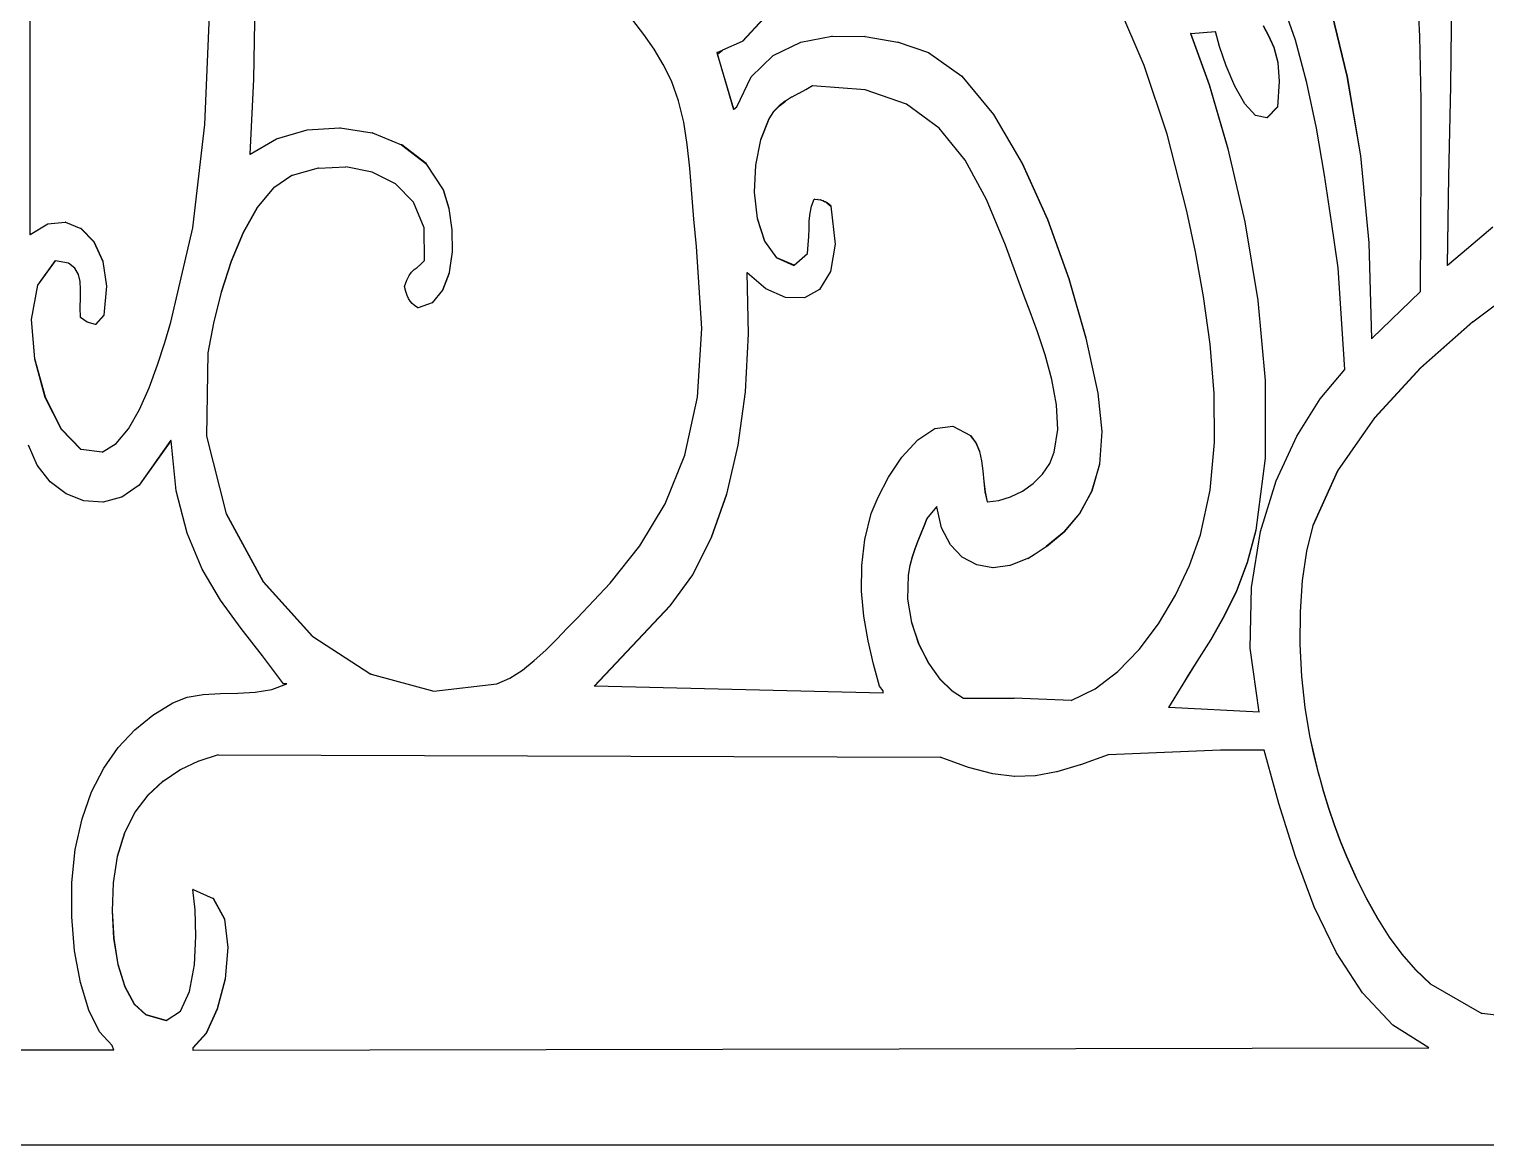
# Model space of a CAD drawing. Header units: inches. Extents: x -343 to 13887, y -13069 to -746.
# Drawn here: x 3749.18 to 3761.96, y -9113.93 to -9104.14 of the extents above; entities that cross this region are included whole.
import ezdxf

# ---------------------------------------------------------------- set-up
doc = ezdxf.new("R2010")
doc.units = ezdxf.units.IN
doc.header["$LTSCALE"] = 17
doc.header["$MEASUREMENT"] = 0

msp = doc.modelspace()

# ---------------------------------------------------------------- linework, layer by layer
for p, q in [((3749.19, -9099.659), (3749.19, -9105.943)), ((3749.193, -9105.941), (3749.193, -9099.664)), ((3761.378, -9104.203), (3761.353, -9103.656)), ((3761.655, -9103.862), (3761.647, -9104.642)), ((3761.65, -9104.642), (3761.658, -9103.862)), ((3751.163, -9103.906), (3751.151, -9104.578)), ((3751.154, -9104.578), (3751.166, -9103.906)), ((3758.961, -9104.46), (3758.729, -9103.922)), ((3760.287, -9104.238), (3760.169, -9103.897)), ((3760.585, -9103.915), (3760.74, -9104.555)), ((3760.742, -9104.555), (3760.587, -9103.915)), ((3750.724, -9104.978), (3750.764, -9104.014)), ((3754.573, -9104.186), (3754.477, -9104.063)), ((3755.623, -9104.046), (3755.439, -9104.246)), ((3755.442, -9104.246), (3755.626, -9104.046)), ((3760.005, -9104.112), (3760.052, -9104.2)), ((3760.055, -9104.2), (3760.008, -9104.112)), ((3754.663, -9104.315), (3754.573, -9104.186)), ((3755.266, -9104.323), (3755.439, -9104.246)), ((3755.442, -9104.246), (3755.439, -9104.246)), ((3755.707, -9104.373), (3755.949, -9104.256)), ((3755.949, -9104.256), (3756.223, -9104.202)), ((3756.226, -9104.202), (3756.223, -9104.202)), ((3756.226, -9104.202), (3756.512, -9104.204)), ((3756.515, -9104.204), (3756.512, -9104.204)), ((3756.515, -9104.204), (3756.8, -9104.254)), ((3756.803, -9104.254), (3756.8, -9104.254)), ((3756.803, -9104.254), (3757.069, -9104.346)), ((3759.366, -9104.18), (3759.531, -9104.629)), ((3759.369, -9104.18), (3759.366, -9104.18)), ((3759.369, -9104.18), (3759.587, -9104.16)), ((3759.534, -9104.629), (3759.369, -9104.18)), ((3759.623, -9104.292), (3759.587, -9104.16)), ((3760.052, -9104.2), (3760.098, -9104.302)), ((3760.055, -9104.2), (3760.052, -9104.2)), ((3760.1, -9104.302), (3760.055, -9104.2)), ((3760.387, -9104.612), (3760.287, -9104.238)), ((3761.389, -9104.764), (3761.378, -9104.203)), ((3754.744, -9104.451), (3754.663, -9104.315)), ((3755.213, -9104.346), (3755.36, -9104.844)), ((3755.216, -9104.346), (3755.213, -9104.346)), ((3755.216, -9104.346), (3755.262, -9104.326)), ((3755.22, -9104.36), (3755.216, -9104.346)), ((3755.22, -9104.36), (3755.262, -9104.326)), ((3755.363, -9104.842), (3755.22, -9104.36)), ((3755.262, -9104.326), (3755.266, -9104.323)), ((3755.515, -9104.56), (3755.707, -9104.373)), ((3757.071, -9104.346), (3757.069, -9104.346)), ((3757.071, -9104.346), (3757.363, -9104.553)), ((3759.681, -9104.463), (3759.623, -9104.292)), ((3760.098, -9104.302), (3760.132, -9104.432)), ((3760.1, -9104.302), (3760.098, -9104.302)), ((3760.135, -9104.432), (3760.1, -9104.302)), ((3754.815, -9104.595), (3754.744, -9104.451)), ((3759.163, -9105.061), (3758.961, -9104.46)), ((3759.756, -9104.641), (3759.681, -9104.463)), ((3760.132, -9104.432), (3760.146, -9104.601)), ((3760.135, -9104.432), (3760.132, -9104.432)), ((3760.149, -9104.601), (3760.135, -9104.432)), ((3751.151, -9104.578), (3751.119, -9105.238)), ((3751.122, -9105.236), (3751.154, -9104.578)), ((3751.154, -9104.578), (3751.151, -9104.578)), ((3754.878, -9104.77), (3754.815, -9104.595)), ((3755.39, -9104.823), (3755.515, -9104.56)), ((3756.052, -9104.637), (3755.993, -9104.672)), ((3756.513, -9104.673), (3756.052, -9104.637)), ((3757.363, -9104.553), (3757.639, -9104.888)), ((3757.366, -9104.553), (3757.363, -9104.553)), ((3757.642, -9104.888), (3757.366, -9104.553)), ((3759.531, -9104.629), (3759.696, -9105.19)), ((3759.534, -9104.629), (3759.531, -9104.629)), ((3759.699, -9105.19), (3759.534, -9104.629)), ((3759.844, -9104.796), (3759.756, -9104.641)), ((3760.146, -9104.601), (3760.131, -9104.823)), ((3760.134, -9104.823), (3760.149, -9104.601)), ((3760.149, -9104.601), (3760.146, -9104.601)), ((3760.471, -9105.01), (3760.387, -9104.612)), ((3760.742, -9104.555), (3760.74, -9104.555)), ((3760.74, -9104.555), (3760.857, -9105.251)), ((3760.86, -9105.251), (3760.742, -9104.555)), ((3761.647, -9104.642), (3761.63, -9105.43)), ((3761.633, -9105.43), (3761.65, -9104.642)), ((3761.65, -9104.642), (3761.647, -9104.642)), ((3754.923, -9104.956), (3754.878, -9104.77)), ((3755.812, -9104.773), (3755.76, -9104.814)), ((3755.762, -9104.814), (3755.815, -9104.773)), ((3755.815, -9104.773), (3755.812, -9104.773)), ((3755.869, -9104.737), (3755.815, -9104.773)), ((3755.872, -9104.737), (3755.869, -9104.737)), ((3755.929, -9104.705), (3755.872, -9104.737)), ((3755.932, -9104.705), (3755.929, -9104.705)), ((3755.99, -9104.672), (3755.932, -9104.705)), ((3755.993, -9104.672), (3755.99, -9104.672)), ((3756.877, -9104.8), (3756.513, -9104.673)), ((3761.391, -9105.331), (3761.389, -9104.764)), ((3755.36, -9104.844), (3755.363, -9104.842)), ((3755.363, -9104.842), (3755.39, -9104.823)), ((3755.712, -9104.864), (3755.67, -9104.927)), ((3755.672, -9104.927), (3755.714, -9104.864)), ((3755.76, -9104.814), (3755.712, -9104.864)), ((3755.714, -9104.864), (3755.712, -9104.864)), ((3755.714, -9104.864), (3755.762, -9104.814)), ((3755.762, -9104.814), (3755.76, -9104.814)), ((3757.164, -9105.008), (3756.877, -9104.8)), ((3757.639, -9104.888), (3757.89, -9105.318)), ((3757.642, -9104.888), (3757.639, -9104.888)), ((3757.893, -9105.318), (3757.642, -9104.888)), ((3759.938, -9104.899), (3759.844, -9104.796)), ((3760.036, -9104.918), (3759.938, -9104.899)), ((3760.131, -9104.823), (3760.036, -9104.918)), ((3760.039, -9104.918), (3760.134, -9104.823)), ((3760.134, -9104.823), (3760.131, -9104.823)), ((3750.618, -9105.883), (3750.724, -9104.978)), ((3751.352, -9105.102), (3751.622, -9105.025)), ((3751.622, -9105.025), (3751.908, -9105.007)), ((3751.911, -9105.007), (3751.908, -9105.007)), ((3751.911, -9105.007), (3752.191, -9105.05)), ((3754.954, -9105.153), (3754.923, -9104.956)), ((3755.67, -9104.927), (3755.597, -9105.11)), ((3755.599, -9105.11), (3755.672, -9104.927)), ((3755.672, -9104.927), (3755.67, -9104.927)), ((3757.391, -9105.29), (3757.164, -9105.008)), ((3760.039, -9104.918), (3760.036, -9104.918)), ((3760.542, -9105.42), (3760.471, -9105.01)), ((3751.122, -9105.236), (3751.352, -9105.102)), ((3752.194, -9105.05), (3752.191, -9105.05)), ((3752.194, -9105.05), (3752.449, -9105.154)), ((3752.449, -9105.154), (3752.663, -9105.32)), ((3752.452, -9105.154), (3752.449, -9105.154)), ((3752.666, -9105.32), (3752.452, -9105.154)), ((3754.976, -9105.361), (3754.954, -9105.153)), ((3755.597, -9105.11), (3755.553, -9105.333)), ((3755.556, -9105.333), (3755.599, -9105.11)), ((3755.599, -9105.11), (3755.597, -9105.11)), ((3759.336, -9105.736), (3759.163, -9105.061)), ((3751.119, -9105.238), (3751.122, -9105.236)), ((3759.696, -9105.19), (3759.844, -9105.832)), ((3759.699, -9105.19), (3759.696, -9105.19)), ((3759.847, -9105.832), (3759.699, -9105.19)), ((3760.86, -9105.251), (3760.857, -9105.251)), ((3760.857, -9105.251), (3760.931, -9106.014)), ((3760.934, -9106.014), (3760.86, -9105.251)), ((3751.718, -9105.36), (3751.49, -9105.425)), ((3751.721, -9105.36), (3751.718, -9105.36)), ((3751.721, -9105.36), (3751.959, -9105.349)), ((3752.192, -9105.394), (3751.959, -9105.349)), ((3752.397, -9105.496), (3752.192, -9105.394)), ((3752.663, -9105.32), (3752.813, -9105.549)), ((3752.666, -9105.32), (3752.663, -9105.32)), ((3752.816, -9105.549), (3752.666, -9105.32)), ((3755.012, -9105.808), (3754.976, -9105.361)), ((3755.553, -9105.333), (3755.542, -9105.571)), ((3755.545, -9105.571), (3755.556, -9105.333)), ((3755.556, -9105.333), (3755.553, -9105.333)), ((3757.578, -9105.635), (3757.391, -9105.29)), ((3757.89, -9105.318), (3758.113, -9105.81)), ((3757.893, -9105.318), (3757.89, -9105.318)), ((3758.115, -9105.81), (3757.893, -9105.318)), ((3761.388, -9105.893), (3761.391, -9105.331)), ((3751.327, -9105.532), (3751.184, -9105.704)), ((3751.187, -9105.704), (3751.33, -9105.532)), ((3751.33, -9105.532), (3751.327, -9105.532)), ((3751.487, -9105.425), (3751.33, -9105.532)), ((3751.49, -9105.425), (3751.487, -9105.425)), ((3752.555, -9105.658), (3752.397, -9105.496)), ((3760.605, -9105.831), (3760.542, -9105.42)), ((3761.63, -9105.43), (3761.619, -9106.213)), ((3761.622, -9106.21), (3761.633, -9105.43)), ((3761.633, -9105.43), (3761.63, -9105.43)), ((3752.646, -9105.883), (3752.555, -9105.658)), ((3752.813, -9105.549), (3752.864, -9105.714)), ((3752.816, -9105.549), (3752.813, -9105.549)), ((3752.867, -9105.714), (3752.816, -9105.549)), ((3755.542, -9105.571), (3755.567, -9105.801)), ((3755.545, -9105.571), (3755.542, -9105.571)), ((3755.57, -9105.801), (3755.545, -9105.571)), ((3756.044, -9105.693), (3756.067, -9105.632)), ((3756.07, -9105.632), (3756.067, -9105.632)), ((3756.07, -9105.632), (3756.099, -9105.635)), ((3756.102, -9105.635), (3756.099, -9105.635)), ((3756.102, -9105.635), (3756.124, -9105.639)), ((3756.127, -9105.639), (3756.124, -9105.639)), ((3756.127, -9105.639), (3756.145, -9105.646)), ((3756.148, -9105.646), (3756.145, -9105.646)), ((3756.148, -9105.646), (3756.162, -9105.654)), ((3756.165, -9105.654), (3756.162, -9105.654)), ((3756.179, -9105.665), (3756.165, -9105.654)), ((3756.179, -9105.665), (3756.195, -9105.678)), ((3756.181, -9105.665), (3756.179, -9105.665)), ((3756.198, -9105.678), (3756.181, -9105.665)), ((3757.744, -9106.036), (3757.578, -9105.635)), ((3751.184, -9105.704), (3751.06, -9105.924)), ((3751.063, -9105.924), (3751.187, -9105.704)), ((3751.187, -9105.704), (3751.184, -9105.704)), ((3752.864, -9105.714), (3752.891, -9105.901)), ((3752.867, -9105.714), (3752.864, -9105.714)), ((3752.894, -9105.901), (3752.867, -9105.714)), ((3756.024, -9105.821), (3756.031, -9105.756)), ((3756.031, -9105.756), (3756.044, -9105.693)), ((3756.195, -9105.678), (3756.214, -9105.694)), ((3756.198, -9105.678), (3756.195, -9105.678)), ((3756.217, -9105.694), (3756.198, -9105.678)), ((3756.214, -9105.694), (3756.25, -9106.026)), ((3756.217, -9105.694), (3756.214, -9105.694)), ((3756.253, -9106.026), (3756.217, -9105.694)), ((3759.411, -9106.093), (3759.336, -9105.736)), ((3749.193, -9105.941), (3749.346, -9105.849)), ((3749.346, -9105.849), (3749.498, -9105.834)), ((3749.501, -9105.834), (3749.498, -9105.834)), ((3749.501, -9105.834), (3749.636, -9105.889)), ((3749.639, -9105.889), (3749.636, -9105.889)), ((3749.636, -9105.889), (3749.749, -9106.006)), ((3749.752, -9106.006), (3749.639, -9105.889)), ((3750.427, -9106.71), (3750.618, -9105.883)), ((3752.651, -9106.171), (3752.646, -9105.883)), ((3752.891, -9105.901), (3752.892, -9106.095)), ((3752.894, -9105.901), (3752.891, -9105.901)), ((3752.895, -9106.095), (3752.894, -9105.901)), ((3755.036, -9106.047), (3755.012, -9105.808)), ((3755.567, -9105.801), (3755.631, -9106.001)), ((3755.57, -9105.801), (3755.567, -9105.801)), ((3755.634, -9106.001), (3755.57, -9105.801)), ((3756.02, -9105.958), (3756.022, -9105.888)), ((3756.022, -9105.888), (3756.024, -9105.821)), ((3758.113, -9105.81), (3758.301, -9106.331)), ((3758.115, -9105.81), (3758.113, -9105.81)), ((3758.304, -9106.331), (3758.115, -9105.81)), ((3759.844, -9105.832), (3759.958, -9106.52)), ((3759.847, -9105.832), (3759.844, -9105.832)), ((3759.961, -9106.52), (3759.847, -9105.832)), ((3760.662, -9106.233), (3760.605, -9105.831)), ((3761.383, -9106.441), (3761.388, -9105.893)), ((3761.883, -9105.988), (3762.019, -9105.876)), ((3749.19, -9105.943), (3749.193, -9105.941)), ((3749.749, -9106.006), (3749.828, -9106.178)), ((3749.752, -9106.006), (3749.749, -9106.006)), ((3749.831, -9106.178), (3749.752, -9106.006)), ((3751.06, -9105.924), (3750.955, -9106.177)), ((3750.957, -9106.177), (3751.063, -9105.924)), ((3751.063, -9105.924), (3751.06, -9105.924)), ((3755.082, -9106.765), (3755.036, -9106.047)), ((3755.631, -9106.001), (3755.738, -9106.146)), ((3755.634, -9106.001), (3755.631, -9106.001)), ((3755.741, -9106.146), (3755.634, -9106.001)), ((3756.008, -9106.109), (3756.016, -9106.031)), ((3756.016, -9106.031), (3756.02, -9105.958)), ((3756.25, -9106.026), (3756.211, -9106.267)), ((3756.214, -9106.267), (3756.253, -9106.026)), ((3756.253, -9106.026), (3756.25, -9106.026)), ((3757.908, -9106.482), (3757.744, -9106.036)), ((3760.934, -9106.014), (3760.931, -9106.014)), ((3760.931, -9106.014), (3760.956, -9106.856)), ((3760.959, -9106.853), (3760.934, -9106.014)), ((3761.75, -9106.102), (3761.883, -9105.988)), ((3749.411, -9106.171), (3749.257, -9106.385)), ((3749.26, -9106.385), (3749.414, -9106.172)), ((3749.414, -9106.172), (3749.411, -9106.171)), ((3749.529, -9106.192), (3749.414, -9106.172)), ((3749.828, -9106.178), (3749.861, -9106.394)), ((3749.831, -9106.178), (3749.828, -9106.178)), ((3749.864, -9106.394), (3749.831, -9106.178)), ((3750.955, -9106.177), (3750.868, -9106.448)), ((3750.871, -9106.448), (3750.957, -9106.177)), ((3750.957, -9106.177), (3750.955, -9106.177)), ((3752.616, -9106.205), (3752.651, -9106.171)), ((3752.892, -9106.095), (3752.868, -9106.255)), ((3752.872, -9106.252), (3752.895, -9106.095)), ((3752.895, -9106.095), (3752.892, -9106.095)), ((3755.741, -9106.146), (3755.738, -9106.146)), ((3755.891, -9106.212), (3755.741, -9106.146)), ((3755.741, -9106.146), (3755.89, -9106.213)), ((3755.891, -9106.212), (3756.008, -9106.109)), ((3759.482, -9106.487), (3759.411, -9106.093)), ((3761.622, -9106.21), (3761.75, -9106.102)), ((3749.583, -9106.238), (3749.529, -9106.192)), ((3749.615, -9106.292), (3749.583, -9106.238)), ((3749.63, -9106.354), (3749.615, -9106.292)), ((3752.495, -9106.342), (3752.515, -9106.301)), ((3752.515, -9106.301), (3752.537, -9106.272)), ((3752.537, -9106.272), (3752.56, -9106.25)), ((3752.56, -9106.25), (3752.586, -9106.23)), ((3752.586, -9106.23), (3752.616, -9106.205)), ((3752.865, -9106.277), (3752.807, -9106.431)), ((3752.81, -9106.431), (3752.868, -9106.277)), ((3752.868, -9106.255), (3752.865, -9106.277)), ((3752.868, -9106.277), (3752.865, -9106.277)), ((3752.868, -9106.277), (3752.872, -9106.252)), ((3752.868, -9106.255), (3752.872, -9106.252)), ((3755.478, -9106.275), (3755.488, -9106.814)), ((3755.481, -9106.277), (3755.478, -9106.275)), ((3755.643, -9106.419), (3755.481, -9106.277)), ((3755.491, -9106.814), (3755.481, -9106.277)), ((3755.89, -9106.213), (3755.891, -9106.212)), ((3756.211, -9106.267), (3756.115, -9106.423)), ((3756.118, -9106.423), (3756.214, -9106.267)), ((3756.214, -9106.267), (3756.211, -9106.267)), ((3760.72, -9107.125), (3760.662, -9106.233)), ((3761.619, -9106.213), (3761.622, -9106.21)), ((3749.257, -9106.385), (3749.202, -9106.688)), ((3749.205, -9106.688), (3749.26, -9106.385)), ((3749.26, -9106.385), (3749.257, -9106.385)), ((3749.634, -9106.423), (3749.63, -9106.354)), ((3749.633, -9106.498), (3749.634, -9106.423)), ((3749.861, -9106.394), (3749.838, -9106.648)), ((3749.841, -9106.648), (3749.864, -9106.394)), ((3749.864, -9106.394), (3749.861, -9106.394)), ((3752.474, -9106.399), (3752.495, -9106.342)), ((3752.487, -9106.442), (3752.474, -9106.399)), ((3752.807, -9106.431), (3752.717, -9106.54)), ((3752.72, -9106.54), (3752.81, -9106.431)), ((3752.81, -9106.431), (3752.807, -9106.431)), ((3755.815, -9106.495), (3755.643, -9106.419)), ((3756.115, -9106.423), (3755.981, -9106.498)), ((3756.118, -9106.423), (3756.115, -9106.423)), ((3758.301, -9106.331), (3758.45, -9106.85)), ((3758.304, -9106.331), (3758.301, -9106.331)), ((3758.453, -9106.85), (3758.304, -9106.331)), ((3761.842, -9106.708), (3762.312, -9106.357)), ((3749.63, -9106.581), (3749.633, -9106.498)), ((3750.868, -9106.448), (3750.8, -9106.721)), ((3750.803, -9106.721), (3750.871, -9106.448)), ((3750.871, -9106.448), (3750.868, -9106.448)), ((3752.498, -9106.476), (3752.487, -9106.442)), ((3752.51, -9106.503), (3752.498, -9106.476)), ((3752.524, -9106.526), (3752.51, -9106.503)), ((3752.541, -9106.546), (3752.524, -9106.526)), ((3752.563, -9106.566), (3752.541, -9106.546)), ((3752.717, -9106.54), (3752.595, -9106.586)), ((3752.72, -9106.54), (3752.717, -9106.54)), ((3755.981, -9106.498), (3755.815, -9106.495)), ((3757.96, -9106.621), (3757.908, -9106.482)), ((3759.539, -9106.905), (3759.482, -9106.487)), ((3759.958, -9106.52), (3760.023, -9107.222)), ((3759.961, -9106.52), (3759.958, -9106.52)), ((3760.026, -9107.222), (3759.961, -9106.52)), ((3760.959, -9106.853), (3761.383, -9106.441)), ((3749.202, -9106.688), (3749.229, -9107.033)), ((3749.205, -9106.688), (3749.202, -9106.688)), ((3749.232, -9107.033), (3749.205, -9106.688)), ((3749.632, -9106.669), (3749.63, -9106.581)), ((3749.691, -9106.71), (3749.632, -9106.669)), ((3749.838, -9106.648), (3749.765, -9106.731)), ((3749.767, -9106.731), (3749.841, -9106.648)), ((3749.841, -9106.648), (3749.838, -9106.648)), ((3752.592, -9106.586), (3752.563, -9106.566)), ((3752.595, -9106.586), (3752.592, -9106.586)), ((3752.594, -9106.585), (3752.595, -9106.586)), ((3758.025, -9106.796), (3757.96, -9106.621)), ((3749.765, -9106.731), (3749.691, -9106.71)), ((3749.767, -9106.731), (3749.765, -9106.731)), ((3750.372, -9106.889), (3750.427, -9106.71)), ((3750.8, -9106.721), (3750.751, -9106.98)), ((3750.754, -9106.98), (3750.803, -9106.721)), ((3750.803, -9106.721), (3750.8, -9106.721)), ((3755.044, -9107.369), (3755.082, -9106.765)), ((3755.488, -9106.814), (3755.461, -9107.321)), ((3755.464, -9107.321), (3755.491, -9106.814)), ((3755.491, -9106.814), (3755.488, -9106.814)), ((3758.093, -9106.998), (3758.025, -9106.796)), ((3761.839, -9106.708), (3761.385, -9107.111)), ((3761.388, -9107.111), (3761.842, -9106.708)), ((3761.842, -9106.708), (3761.839, -9106.708)), ((3750.308, -9107.086), (3750.372, -9106.889)), ((3758.45, -9106.85), (3758.556, -9107.333)), ((3758.453, -9106.85), (3758.45, -9106.85)), ((3758.559, -9107.333), (3758.453, -9106.85)), ((3759.574, -9107.336), (3759.539, -9106.905)), ((3760.956, -9106.856), (3760.959, -9106.853)), ((3749.232, -9107.033), (3749.229, -9107.033)), ((3749.229, -9107.033), (3749.322, -9107.369)), ((3749.325, -9107.369), (3749.232, -9107.033)), ((3750.751, -9106.98), (3750.739, -9107.712)), ((3750.741, -9107.712), (3750.754, -9106.98)), ((3750.754, -9106.98), (3750.751, -9106.98)), ((3758.152, -9107.215), (3758.093, -9106.998)), ((3750.235, -9107.287), (3750.308, -9107.086)), ((3760.505, -9107.384), (3760.72, -9107.125)), ((3761.385, -9107.111), (3760.981, -9107.551)), ((3760.984, -9107.551), (3761.388, -9107.111)), ((3761.388, -9107.111), (3761.385, -9107.111)), ((3750.15, -9107.478), (3750.235, -9107.287)), ((3755.461, -9107.321), (3755.398, -9107.791)), ((3755.4, -9107.791), (3755.464, -9107.321)), ((3755.464, -9107.321), (3755.461, -9107.321)), ((3758.193, -9107.436), (3758.152, -9107.215)), ((3760.023, -9107.222), (3760.023, -9107.905)), ((3760.026, -9107.222), (3760.023, -9107.222)), ((3760.025, -9107.905), (3760.026, -9107.222)), ((3749.322, -9107.369), (3749.464, -9107.65)), ((3749.325, -9107.369), (3749.322, -9107.369)), ((3749.467, -9107.65), (3749.325, -9107.369)), ((3754.933, -9107.876), (3755.044, -9107.369)), ((3758.203, -9107.652), (3758.193, -9107.436)), ((3758.556, -9107.333), (3758.591, -9107.67)), ((3758.559, -9107.333), (3758.556, -9107.333)), ((3758.593, -9107.67), (3758.559, -9107.333)), ((3759.577, -9107.767), (3759.574, -9107.336)), ((3760.3, -9107.712), (3760.505, -9107.384)), ((3750.054, -9107.645), (3750.15, -9107.478)), ((3760.981, -9107.551), (3760.656, -9108.016)), ((3760.659, -9108.016), (3760.984, -9107.551)), ((3760.984, -9107.551), (3760.981, -9107.551)), ((3749.467, -9107.65), (3749.464, -9107.65)), ((3749.464, -9107.65), (3749.637, -9107.827)), ((3749.639, -9107.827), (3749.467, -9107.65)), ((3749.946, -9107.774), (3750.054, -9107.645)), ((3750.739, -9107.712), (3750.912, -9108.392)), ((3750.741, -9107.712), (3750.739, -9107.712)), ((3750.914, -9108.392), (3750.741, -9107.712)), ((3756.975, -9107.743), (3757.125, -9107.643)), ((3757.125, -9107.643), (3757.282, -9107.622)), ((3757.284, -9107.622), (3757.282, -9107.622)), ((3757.284, -9107.622), (3757.437, -9107.706)), ((3757.437, -9107.706), (3757.485, -9107.769)), ((3757.439, -9107.706), (3757.437, -9107.706)), ((3757.488, -9107.769), (3757.439, -9107.706)), ((3758.173, -9107.851), (3758.203, -9107.652)), ((3758.591, -9107.67), (3758.569, -9107.955)), ((3758.572, -9107.955), (3758.593, -9107.67)), ((3758.593, -9107.67), (3758.591, -9107.67)), ((3749.254, -9107.966), (3749.176, -9107.789)), ((3749.639, -9107.827), (3749.637, -9107.827)), ((3749.823, -9107.851), (3749.639, -9107.827)), ((3749.823, -9107.851), (3749.946, -9107.774)), ((3750.427, -9107.747), (3750.147, -9108.141)), ((3750.15, -9108.141), (3750.428, -9107.751)), ((3750.428, -9107.751), (3750.427, -9107.747)), ((3750.473, -9108.191), (3750.428, -9107.751)), ((3755.398, -9107.791), (3755.299, -9108.219)), ((3755.301, -9108.219), (3755.4, -9107.791)), ((3755.4, -9107.791), (3755.398, -9107.791)), ((3756.837, -9107.895), (3756.975, -9107.743)), ((3757.485, -9107.769), (3757.516, -9107.844)), ((3757.488, -9107.769), (3757.485, -9107.769)), ((3757.519, -9107.844), (3757.488, -9107.769)), ((3759.54, -9108.184), (3759.577, -9107.767)), ((3760.12, -9108.103), (3760.3, -9107.712)), ((3749.368, -9108.111), (3749.254, -9107.966)), ((3754.761, -9108.305), (3754.933, -9107.876)), ((3756.719, -9108.071), (3756.837, -9107.895)), ((3757.516, -9107.844), (3757.535, -9107.927)), ((3757.519, -9107.844), (3757.516, -9107.844)), ((3757.537, -9107.927), (3757.519, -9107.844)), ((3757.535, -9107.927), (3757.546, -9108.016)), ((3757.537, -9107.927), (3757.535, -9107.927)), ((3757.549, -9108.016), (3757.537, -9107.927)), ((3758.069, -9108.044), (3758.133, -9107.952)), ((3758.133, -9107.952), (3758.173, -9107.851)), ((3758.569, -9107.955), (3758.501, -9108.193)), ((3758.503, -9108.193), (3758.572, -9107.955)), ((3758.572, -9107.955), (3758.569, -9107.955)), ((3760.023, -9107.905), (3759.94, -9108.535)), ((3759.943, -9108.535), (3760.025, -9107.905)), ((3760.025, -9107.905), (3760.023, -9107.905)), ((3756.627, -9108.245), (3756.719, -9108.071)), ((3757.546, -9108.016), (3757.554, -9108.108)), ((3757.549, -9108.016), (3757.546, -9108.016)), ((3757.557, -9108.108), (3757.549, -9108.016)), ((3757.987, -9108.125), (3758.069, -9108.044)), ((3760.656, -9108.016), (3760.441, -9108.494)), ((3760.444, -9108.494), (3760.659, -9108.016)), ((3760.659, -9108.016), (3760.656, -9108.016)), ((3749.507, -9108.217), (3749.368, -9108.111)), ((3749.664, -9108.279), (3749.507, -9108.217)), ((3750.147, -9108.141), (3749.996, -9108.247)), ((3750.15, -9108.141), (3750.147, -9108.141)), ((3750.568, -9108.562), (3750.473, -9108.191)), ((3755.299, -9108.219), (3755.165, -9108.6)), ((3755.168, -9108.6), (3755.301, -9108.219)), ((3755.301, -9108.219), (3755.299, -9108.219)), ((3757.554, -9108.108), (3757.566, -9108.199)), ((3757.557, -9108.108), (3757.554, -9108.108)), ((3757.568, -9108.199), (3757.557, -9108.108)), ((3757.566, -9108.199), (3757.584, -9108.287)), ((3757.568, -9108.199), (3757.566, -9108.199)), ((3757.587, -9108.286), (3757.568, -9108.199)), ((3757.79, -9108.243), (3757.893, -9108.192)), ((3757.893, -9108.192), (3757.987, -9108.125)), ((3758.501, -9108.193), (3758.394, -9108.39)), ((3758.397, -9108.39), (3758.503, -9108.193)), ((3758.503, -9108.193), (3758.501, -9108.193)), ((3759.454, -9108.577), (3759.54, -9108.184)), ((3759.982, -9108.548), (3760.12, -9108.103)), ((3749.828, -9108.291), (3749.664, -9108.279)), ((3749.831, -9108.291), (3749.828, -9108.291)), ((3749.993, -9108.247), (3749.831, -9108.291)), ((3749.996, -9108.247), (3749.993, -9108.247)), ((3754.539, -9108.673), (3754.761, -9108.305)), ((3756.568, -9108.39), (3756.627, -9108.245)), ((3757.142, -9108.328), (3757.054, -9108.432)), ((3757.057, -9108.432), (3757.143, -9108.331)), ((3757.143, -9108.331), (3757.142, -9108.328)), ((3757.185, -9108.516), (3757.143, -9108.331)), ((3757.584, -9108.287), (3757.587, -9108.286)), ((3757.587, -9108.286), (3757.686, -9108.275)), ((3757.686, -9108.275), (3757.79, -9108.243)), ((3750.912, -9108.392), (3751.234, -9108.988)), ((3750.914, -9108.392), (3750.912, -9108.392)), ((3751.237, -9108.988), (3750.914, -9108.392)), ((3756.511, -9108.617), (3756.568, -9108.39)), ((3757.054, -9108.432), (3757.03, -9108.499)), ((3757.032, -9108.499), (3757.057, -9108.432)), ((3757.057, -9108.432), (3757.054, -9108.432)), ((3758.394, -9108.39), (3758.259, -9108.55)), ((3758.261, -9108.55), (3758.397, -9108.39)), ((3758.397, -9108.39), (3758.394, -9108.39)), ((3750.701, -9108.876), (3750.568, -9108.562)), ((3755.165, -9108.6), (3754.999, -9108.928)), ((3755.002, -9108.928), (3755.168, -9108.6)), ((3755.168, -9108.6), (3755.165, -9108.6)), ((3757.003, -9108.564), (3756.976, -9108.63)), ((3756.979, -9108.63), (3757.006, -9108.564)), ((3757.03, -9108.499), (3757.003, -9108.564)), ((3757.006, -9108.564), (3757.003, -9108.564)), ((3757.006, -9108.564), (3757.032, -9108.499)), ((3757.032, -9108.499), (3757.03, -9108.499)), ((3757.262, -9108.664), (3757.185, -9108.516)), ((3758.259, -9108.55), (3758.103, -9108.68)), ((3758.106, -9108.68), (3758.261, -9108.55)), ((3758.261, -9108.55), (3758.259, -9108.55)), ((3759.358, -9108.844), (3759.454, -9108.577)), ((3759.94, -9108.535), (3759.864, -9108.819)), ((3759.867, -9108.819), (3759.943, -9108.535)), ((3759.901, -9109.039), (3759.982, -9108.548)), ((3759.943, -9108.535), (3759.94, -9108.535)), ((3760.441, -9108.494), (3760.385, -9108.72)), ((3760.388, -9108.72), (3760.444, -9108.494)), ((3760.444, -9108.494), (3760.441, -9108.494)), ((3754.278, -9109), (3754.539, -9108.673)), ((3756.484, -9108.844), (3756.511, -9108.617)), ((3756.95, -9108.698), (3756.926, -9108.769)), ((3756.929, -9108.769), (3756.953, -9108.698)), ((3756.976, -9108.63), (3756.95, -9108.698)), ((3756.953, -9108.698), (3756.95, -9108.698)), ((3756.953, -9108.698), (3756.979, -9108.63)), ((3756.979, -9108.63), (3756.976, -9108.63)), ((3757.366, -9108.773), (3757.262, -9108.664)), ((3758.005, -9108.743), (3758.103, -9108.68)), ((3758.106, -9108.68), (3758.103, -9108.68)), ((3760.385, -9108.72), (3760.348, -9108.976)), ((3760.351, -9108.976), (3760.388, -9108.72)), ((3760.388, -9108.72), (3760.385, -9108.72)), ((3756.483, -9109.069), (3756.484, -9108.844)), ((3756.906, -9108.846), (3756.892, -9108.929)), ((3756.895, -9108.929), (3756.909, -9108.846)), ((3756.926, -9108.769), (3756.906, -9108.846)), ((3756.909, -9108.846), (3756.906, -9108.846)), ((3756.909, -9108.846), (3756.929, -9108.769)), ((3756.929, -9108.769), (3756.926, -9108.769)), ((3757.493, -9108.84), (3757.366, -9108.773)), ((3757.634, -9108.865), (3757.493, -9108.84)), ((3757.784, -9108.846), (3757.637, -9108.865)), ((3757.787, -9108.846), (3757.784, -9108.846)), ((3757.937, -9108.784), (3757.787, -9108.846)), ((3757.94, -9108.784), (3757.937, -9108.784)), ((3757.94, -9108.784), (3758.005, -9108.743)), ((3758.004, -9108.742), (3758.005, -9108.743)), ((3759.235, -9109.106), (3759.358, -9108.844)), ((3759.864, -9108.819), (3759.771, -9109.067)), ((3759.774, -9109.067), (3759.867, -9108.819)), ((3759.867, -9108.819), (3759.864, -9108.819)), ((3750.862, -9109.15), (3750.701, -9108.876)), ((3751.234, -9108.988), (3751.669, -9109.468)), ((3751.237, -9108.988), (3751.234, -9108.988)), ((3751.672, -9109.468), (3751.237, -9108.988)), ((3754.999, -9108.928), (3754.801, -9109.199)), ((3754.804, -9109.199), (3755.002, -9108.928)), ((3755.002, -9108.928), (3754.999, -9108.928)), ((3756.892, -9108.929), (3756.886, -9109.142)), ((3756.889, -9109.142), (3756.895, -9108.929)), ((3756.895, -9108.929), (3756.892, -9108.929)), ((3757.637, -9108.865), (3757.634, -9108.865)), ((3757.636, -9108.864), (3757.637, -9108.865)), ((3760.348, -9108.976), (3760.329, -9109.252)), ((3760.332, -9109.252), (3760.351, -9108.976)), ((3760.351, -9108.976), (3760.348, -9108.976)), ((3753.991, -9109.303), (3754.278, -9109)), ((3756.503, -9109.29), (3756.483, -9109.069)), ((3759.087, -9109.356), (3759.235, -9109.106)), ((3759.771, -9109.067), (3759.664, -9109.288)), ((3759.667, -9109.288), (3759.774, -9109.067)), ((3759.774, -9109.067), (3759.771, -9109.067)), ((3759.892, -9109.57), (3759.901, -9109.039)), ((3751.041, -9109.398), (3750.862, -9109.15)), ((3754.801, -9109.199), (3754.138, -9109.904)), ((3754.141, -9109.904), (3754.804, -9109.199)), ((3754.804, -9109.199), (3754.801, -9109.199)), ((3756.886, -9109.142), (3756.92, -9109.346)), ((3756.889, -9109.142), (3756.886, -9109.142)), ((3756.923, -9109.346), (3756.889, -9109.142)), ((3753.902, -9109.394), (3753.991, -9109.303)), ((3756.54, -9109.505), (3756.503, -9109.29)), ((3756.92, -9109.346), (3756.984, -9109.535)), ((3756.923, -9109.346), (3756.92, -9109.346)), ((3756.986, -9109.535), (3756.923, -9109.346)), ((3758.918, -9109.582), (3759.087, -9109.356)), ((3759.664, -9109.288), (3759.547, -9109.493)), ((3759.55, -9109.493), (3759.667, -9109.288)), ((3759.667, -9109.288), (3759.664, -9109.288)), ((3760.329, -9109.252), (3760.327, -9109.536)), ((3760.332, -9109.252), (3760.329, -9109.252)), ((3760.33, -9109.536), (3760.332, -9109.252)), ((3751.229, -9109.638), (3751.041, -9109.398)), ((3751.672, -9109.468), (3751.669, -9109.468)), ((3751.672, -9109.468), (3752.18, -9109.798)), ((3753.713, -9109.588), (3753.81, -9109.491)), ((3753.81, -9109.491), (3753.902, -9109.394)), ((3759.547, -9109.493), (3759.424, -9109.688)), ((3759.427, -9109.688), (3759.55, -9109.493)), ((3759.55, -9109.493), (3759.547, -9109.493)), ((3753.613, -9109.68), (3753.713, -9109.588)), ((3756.587, -9109.71), (3756.54, -9109.505)), ((3756.984, -9109.535), (3757.07, -9109.702)), ((3756.986, -9109.535), (3756.984, -9109.535)), ((3757.072, -9109.702), (3756.986, -9109.535)), ((3758.731, -9109.776), (3758.918, -9109.582)), ((3759.969, -9110.132), (3759.892, -9109.57)), ((3760.33, -9109.536), (3760.327, -9109.536)), ((3760.327, -9109.536), (3760.34, -9109.819)), ((3760.343, -9109.819), (3760.33, -9109.536)), ((3751.414, -9109.883), (3751.229, -9109.638)), ((3753.509, -9109.764), (3753.613, -9109.68)), ((3756.641, -9109.904), (3756.587, -9109.71)), ((3757.07, -9109.702), (3757.169, -9109.841)), ((3757.072, -9109.702), (3757.07, -9109.702)), ((3757.172, -9109.841), (3757.072, -9109.702)), ((3759.424, -9109.688), (3759.348, -9109.807)), ((3759.35, -9109.809), (3759.427, -9109.688)), ((3759.427, -9109.688), (3759.424, -9109.688)), ((3751.311, -9109.933), (3751.443, -9109.883)), ((3751.443, -9109.883), (3751.414, -9109.883)), ((3752.183, -9109.798), (3752.18, -9109.798)), ((3752.183, -9109.798), (3752.731, -9109.948)), ((3752.731, -9109.948), (3753.284, -9109.883)), ((3753.284, -9109.883), (3753.399, -9109.833)), ((3753.399, -9109.833), (3753.509, -9109.764)), ((3757.169, -9109.841), (3757.275, -9109.945)), ((3757.172, -9109.841), (3757.169, -9109.841)), ((3757.278, -9109.945), (3757.172, -9109.841)), ((3758.531, -9109.928), (3758.731, -9109.776)), ((3759.348, -9109.807), (3759.299, -9109.885)), ((3759.302, -9109.885), (3759.35, -9109.809)), ((3759.348, -9109.807), (3759.35, -9109.809)), ((3760.343, -9109.819), (3760.34, -9109.819)), ((3760.34, -9109.819), (3760.369, -9110.09)), ((3760.372, -9110.09), (3760.343, -9109.819)), ((3750.442, -9110.049), (3750.568, -9110.001)), ((3750.568, -9110.001), (3750.71, -9109.977)), ((3750.71, -9109.977), (3750.86, -9109.969)), ((3750.86, -9109.969), (3751.014, -9109.966)), ((3751.014, -9109.966), (3751.166, -9109.957)), ((3751.166, -9109.957), (3751.311, -9109.933)), ((3754.141, -9109.904), (3754.138, -9109.904)), ((3756.671, -9109.966), (3754.141, -9109.904)), ((3756.671, -9109.946), (3756.641, -9109.904)), ((3756.671, -9109.966), (3756.671, -9109.946)), ((3757.278, -9109.945), (3757.275, -9109.945)), ((3757.278, -9109.945), (3757.378, -9110.008)), ((3757.378, -9110.008), (3757.822, -9110.008)), ((3758.32, -9110.029), (3757.822, -9110.008)), ((3758.32, -9110.029), (3758.531, -9109.928)), ((3759.299, -9109.885), (3759.174, -9110.091)), ((3759.177, -9110.091), (3759.302, -9109.885)), ((3759.302, -9109.885), (3759.299, -9109.885)), ((3750.269, -9110.158), (3750.442, -9110.049)), ((3759.177, -9110.091), (3759.174, -9110.091)), ((3759.969, -9110.132), (3759.177, -9110.091)), ((3760.372, -9110.09), (3760.369, -9110.09)), ((3760.369, -9110.09), (3760.411, -9110.34)), ((3760.414, -9110.34), (3760.372, -9110.09)), ((3750.109, -9110.288), (3750.269, -9110.158)), ((3749.965, -9110.442), (3750.109, -9110.288)), ((3760.414, -9110.34), (3760.411, -9110.34)), ((3760.411, -9110.34), (3760.448, -9110.503)), ((3760.45, -9110.503), (3760.414, -9110.34)), ((3749.838, -9110.622), (3749.965, -9110.442)), ((3750.84, -9110.506), (3750.671, -9110.561)), ((3750.84, -9110.506), (3757.172, -9110.526)), ((3758.644, -9110.506), (3758.403, -9110.593)), ((3758.647, -9110.506), (3758.644, -9110.506)), ((3759.631, -9110.464), (3758.647, -9110.506)), ((3760.014, -9110.464), (3759.631, -9110.464)), ((3760.143, -9110.933), (3760.014, -9110.464)), ((3760.448, -9110.503), (3760.488, -9110.664)), ((3760.45, -9110.503), (3760.448, -9110.503)), ((3760.49, -9110.664), (3760.45, -9110.503)), ((3749.731, -9110.83), (3749.838, -9110.622)), ((3750.359, -9110.736), (3750.505, -9110.637)), ((3750.508, -9110.637), (3750.505, -9110.637)), ((3750.668, -9110.561), (3750.508, -9110.637)), ((3750.671, -9110.561), (3750.668, -9110.561)), ((3757.421, -9110.616), (3757.172, -9110.526)), ((3757.634, -9110.673), (3757.421, -9110.616)), ((3758.4, -9110.593), (3758.195, -9110.656)), ((3758.403, -9110.593), (3758.4, -9110.593)), ((3750.356, -9110.736), (3750.223, -9110.86)), ((3750.226, -9110.86), (3750.359, -9110.736)), ((3750.359, -9110.736), (3750.356, -9110.736)), ((3757.823, -9110.697), (3757.634, -9110.673)), ((3757.826, -9110.697), (3757.823, -9110.697)), ((3758.004, -9110.691), (3757.826, -9110.697)), ((3758.007, -9110.691), (3758.004, -9110.691)), ((3758.192, -9110.656), (3758.007, -9110.691)), ((3758.195, -9110.656), (3758.192, -9110.656)), ((3760.49, -9110.664), (3760.488, -9110.664)), ((3760.488, -9110.664), (3760.504, -9110.722)), ((3760.507, -9110.725), (3760.49, -9110.664)), ((3760.504, -9110.722), (3760.507, -9110.725)), ((3760.504, -9110.722), (3760.531, -9110.821)), ((3760.534, -9110.821), (3760.507, -9110.725)), ((3749.647, -9111.067), (3749.731, -9110.83)), ((3750.223, -9110.86), (3750.109, -9111.01)), ((3750.112, -9111.01), (3750.226, -9110.86)), ((3750.226, -9110.86), (3750.223, -9110.86)), ((3760.534, -9110.821), (3760.531, -9110.821)), ((3760.531, -9110.821), (3760.578, -9110.973)), ((3760.58, -9110.973), (3760.534, -9110.821)), ((3750.109, -9111.01), (3750.019, -9111.189)), ((3750.022, -9111.189), (3750.112, -9111.01)), ((3750.112, -9111.01), (3750.109, -9111.01)), ((3760.288, -9111.397), (3760.143, -9110.933)), ((3760.58, -9110.973), (3760.578, -9110.973)), ((3760.578, -9110.973), (3760.627, -9111.12)), ((3760.63, -9111.12), (3760.58, -9110.973)), ((3749.588, -9111.335), (3749.647, -9111.067)), ((3760.63, -9111.12), (3760.627, -9111.12)), ((3760.627, -9111.12), (3760.68, -9111.262)), ((3760.683, -9111.262), (3760.63, -9111.12)), ((3750.019, -9111.189), (3749.956, -9111.397)), ((3749.959, -9111.397), (3750.022, -9111.189)), ((3750.022, -9111.189), (3750.019, -9111.189)), ((3760.683, -9111.262), (3760.68, -9111.262)), ((3760.68, -9111.262), (3760.735, -9111.397)), ((3760.738, -9111.397), (3760.683, -9111.262)), ((3749.558, -9111.625), (3749.588, -9111.335)), ((3749.956, -9111.397), (3749.921, -9111.629)), ((3749.924, -9111.629), (3749.959, -9111.397)), ((3749.959, -9111.397), (3749.956, -9111.397)), ((3760.453, -9111.838), (3760.288, -9111.397)), ((3760.738, -9111.397), (3760.735, -9111.397)), ((3760.735, -9111.397), (3760.82, -9111.588)), ((3760.823, -9111.588), (3760.738, -9111.397)), ((3749.557, -9111.928), (3749.558, -9111.625)), ((3749.921, -9111.629), (3749.911, -9111.874)), ((3749.913, -9111.874), (3749.924, -9111.629)), ((3749.924, -9111.629), (3749.921, -9111.629)), ((3760.82, -9111.588), (3760.91, -9111.77)), ((3760.823, -9111.588), (3760.82, -9111.588)), ((3760.913, -9111.77), (3760.823, -9111.588)), ((3750.622, -9111.688), (3750.619, -9111.688)), ((3750.639, -9111.865), (3750.619, -9111.688)), ((3750.622, -9111.688), (3750.622, -9111.689)), ((3750.622, -9111.688), (3750.798, -9111.767)), ((3750.798, -9111.767), (3750.896, -9111.949)), ((3750.801, -9111.767), (3750.798, -9111.767)), ((3750.899, -9111.949), (3750.801, -9111.767)), ((3760.913, -9111.77), (3760.91, -9111.77)), ((3760.91, -9111.77), (3761.006, -9111.943)), ((3761.009, -9111.943), (3760.913, -9111.77)), ((3749.913, -9111.874), (3749.911, -9111.874)), ((3749.911, -9111.874), (3749.925, -9112.117)), ((3749.927, -9112.117), (3749.913, -9111.874)), ((3750.646, -9112.098), (3750.639, -9111.865)), ((3760.647, -9112.242), (3760.453, -9111.838)), ((3749.582, -9112.226), (3749.557, -9111.928)), ((3750.896, -9111.949), (3750.926, -9112.196)), ((3750.899, -9111.949), (3750.896, -9111.949)), ((3750.929, -9112.196), (3750.899, -9111.949)), ((3761.009, -9111.943), (3761.006, -9111.943)), ((3761.006, -9111.943), (3761.109, -9112.105)), ((3761.112, -9112.105), (3761.009, -9111.943)), ((3749.927, -9112.117), (3749.925, -9112.117)), ((3749.925, -9112.117), (3749.962, -9112.345)), ((3749.965, -9112.345), (3749.927, -9112.117)), ((3750.633, -9112.349), (3750.646, -9112.098)), ((3761.112, -9112.105), (3761.109, -9112.105)), ((3761.109, -9112.105), (3761.22, -9112.255)), ((3761.223, -9112.255), (3761.112, -9112.105)), ((3749.632, -9112.504), (3749.582, -9112.226)), ((3750.926, -9112.196), (3750.901, -9112.47)), ((3750.904, -9112.47), (3750.929, -9112.196)), ((3750.929, -9112.196), (3750.926, -9112.196)), ((3760.875, -9112.594), (3760.647, -9112.242)), ((3761.223, -9112.255), (3761.22, -9112.255)), ((3761.22, -9112.255), (3761.34, -9112.393)), ((3761.343, -9112.393), (3761.223, -9112.255)), ((3749.965, -9112.345), (3749.962, -9112.345)), ((3749.962, -9112.345), (3750.022, -9112.541)), ((3750.025, -9112.541), (3749.965, -9112.345)), ((3750.59, -9112.581), (3750.633, -9112.349)), ((3761.343, -9112.393), (3761.34, -9112.393)), ((3761.34, -9112.393), (3761.471, -9112.517)), ((3761.474, -9112.517), (3761.343, -9112.393)), ((3749.705, -9112.746), (3749.632, -9112.504)), ((3750.025, -9112.541), (3750.022, -9112.541)), ((3750.022, -9112.541), (3750.104, -9112.694)), ((3750.107, -9112.694), (3750.025, -9112.541)), ((3750.901, -9112.47), (3750.833, -9112.733)), ((3750.835, -9112.733), (3750.904, -9112.47)), ((3750.904, -9112.47), (3750.901, -9112.47)), ((3761.474, -9112.517), (3761.471, -9112.517)), ((3761.474, -9112.517), (3761.923, -9112.775)), ((3750.107, -9112.694), (3750.104, -9112.694)), ((3750.104, -9112.694), (3750.206, -9112.787)), ((3750.209, -9112.787), (3750.107, -9112.694)), ((3750.51, -9112.756), (3750.59, -9112.581)), ((3761.142, -9112.877), (3760.875, -9112.594)), ((3749.799, -9112.935), (3749.705, -9112.746)), ((3750.209, -9112.787), (3750.206, -9112.787)), ((3750.386, -9112.837), (3750.209, -9112.787)), ((3750.209, -9112.787), (3750.385, -9112.837)), ((3750.386, -9112.837), (3750.51, -9112.756)), ((3750.833, -9112.733), (3750.734, -9112.948)), ((3750.737, -9112.948), (3750.835, -9112.733)), ((3750.835, -9112.733), (3750.833, -9112.733)), ((3761.926, -9112.775), (3761.923, -9112.775)), ((3762.401, -9112.833), (3761.926, -9112.775)), ((3749.912, -9113.056), (3749.799, -9112.935)), ((3750.385, -9112.837), (3750.386, -9112.837)), ((3750.734, -9112.948), (3750.619, -9113.077)), ((3750.622, -9113.077), (3750.737, -9112.948)), ((3750.737, -9112.948), (3750.734, -9112.948)), ((3761.457, -9113.077), (3761.142, -9112.877)), ((3749.927, -9113.098), (3749.912, -9113.056)), ((3750.622, -9113.077), (3750.619, -9113.077)), ((3750.619, -9113.077), (3750.619, -9113.098)), ((3750.622, -9113.098), (3750.622, -9113.077)), ((3750.622, -9113.098), (3761.457, -9113.077)), ((3749.927, -9113.098), (3747.559, -9113.098)), ((3750.619, -9113.098), (3750.622, -9113.098)), ((3743.347, -9113.927), (3763.077, -9113.927))]:
    msp.add_line(p, q)

doc.saveas('drawing.dxf')
